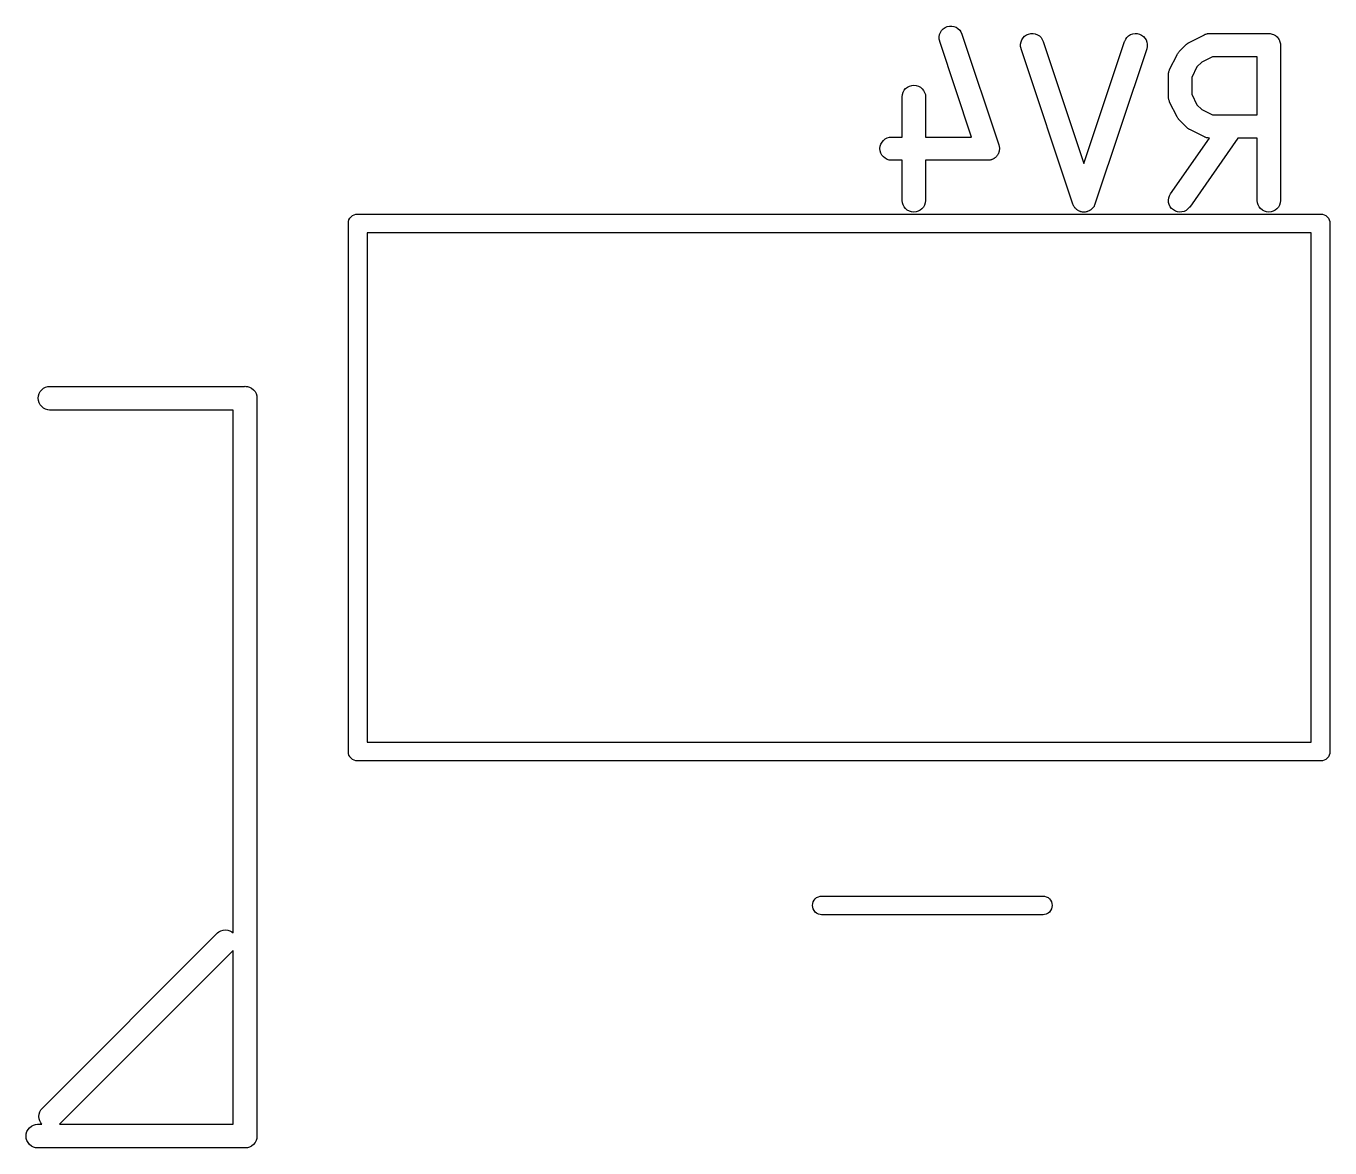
# Model space of a CAD drawing. Extents: x 60.5 to 142.6, y -115.4 to -60.2.
# Drawn here: x 99.16 to 107.56, y -101.15 to -93.93 of the extents above; entities that cross this region are included whole.
import ezdxf

# ---------------------------------------------------------------- set-up
doc = ezdxf.new("R2010")
doc.units = 0
doc.layers.add('BLACK', color=7, linetype='CONTINUOUS')

msp = doc.modelspace()

# ---------------------------------------------------------------- linework, layer by layer
at = {"layer": 'BLACK', "linetype": 'CONTINUOUS'}
for p, q in [((105.07, -93.9477), (105.082, -93.9393)), ((105.082, -93.9393), (105.096, -93.9334)), ((105.096, -93.9334), (105.11, -93.9303)), ((105.11, -93.9303), (105.125, -93.93)), ((105.125, -93.93), (105.139, -93.9325)), ((105.139, -93.9325), (105.153, -93.9378)), ((105.153, -93.9378), (105.165, -93.9456)), ((105.044, -93.9985), (105.047, -93.9841)), ((105.045, -94.0132), (105.044, -93.9985)), ((105.048, -94.0275), (105.045, -94.0132)), ((105.047, -93.9841), (105.052, -93.9705)), ((105.052, -93.9705), (105.06, -93.9582)), ((105.06, -93.9582), (105.07, -93.9477)), ((105.165, -93.9456), (105.176, -93.9557)), ((105.176, -93.9557), (105.184, -93.9677)), ((105.184, -93.9677), (105.19, -93.981)), ((105.19, -93.981), (105.428, -94.6953)), ((105.571, -94.0318), (105.576, -94.0181)), ((105.576, -94.0181), (105.584, -94.0058)), ((105.584, -94.0058), (105.594, -93.9953)), ((105.594, -93.9953), (105.606, -93.9869)), ((105.606, -93.9869), (105.62, -93.9811)), ((105.62, -93.9811), (105.634, -93.9779)), ((105.634, -93.9779), (105.649, -93.9776)), ((105.649, -93.9776), (105.663, -93.9801)), ((105.663, -93.9801), (105.677, -93.9854)), ((105.677, -93.9854), (105.689, -93.9933)), ((105.689, -93.9933), (105.7, -94.0033)), ((105.7, -94.0033), (105.708, -94.0153)), ((105.708, -94.0153), (105.714, -94.0287)), ((106.239, -94.0277), (106.245, -94.0144)), ((106.245, -94.0144), (106.253, -94.0026)), ((106.253, -94.0026), (106.264, -93.9926)), ((106.264, -93.9926), (106.277, -93.985)), ((106.277, -93.985), (106.29, -93.9799)), ((106.29, -93.9799), (106.305, -93.9775)), ((106.305, -93.9775), (106.319, -93.978)), ((106.319, -93.978), (106.334, -93.9814)), ((106.334, -93.9814), (106.347, -93.9875)), ((106.347, -93.9875), (106.359, -93.996)), ((106.359, -93.996), (106.369, -94.0067)), ((106.369, -94.0067), (106.377, -94.0191)), ((106.377, -94.0191), (106.382, -94.0328)), ((106.657, -94.0329), (106.752, -93.9853)), ((106.752, -93.9853), (106.753, -93.9848)), ((106.753, -93.9848), (106.755, -93.9841)), ((106.755, -93.9841), (106.757, -93.983)), ((106.757, -93.983), (106.762, -93.9816)), ((106.762, -93.9816), (106.767, -93.9798)), ((106.767, -93.9798), (106.769, -93.9794)), ((106.769, -93.9794), (106.771, -93.9788)), ((106.771, -93.9788), (106.776, -93.9783)), ((106.776, -93.9783), (106.781, -93.9775)), ((106.781, -93.9775), (106.784, -93.9776)), ((106.784, -93.9776), (106.786, -93.9774)), ((106.786, -93.9774), (107.167, -93.9774)), ((107.167, -93.9774), (107.167, -93.9774)), ((107.167, -93.9774), (107.167, -93.9774)), ((107.167, -93.9774), (107.168, -93.9774)), ((107.167, -93.9774), (107.167, -93.9774)), ((107.168, -93.9774), (107.175, -93.9782)), ((107.175, -93.9782), (107.182, -93.9789)), ((107.182, -93.9789), (107.182, -93.979)), ((107.182, -93.979), (107.182, -93.979)), ((107.182, -93.979), (107.189, -93.9811)), ((107.189, -93.9811), (107.196, -93.9832)), ((107.196, -93.9832), (107.196, -93.9834)), ((107.196, -93.9834), (107.196, -93.9834)), ((107.196, -93.9834), (107.202, -93.9869)), ((107.202, -93.9869), (107.209, -93.9902)), ((107.209, -93.9902), (107.209, -93.9904)), ((107.209, -93.9904), (107.209, -93.9905)), ((107.209, -93.9905), (107.214, -93.995)), ((107.214, -93.995), (107.22, -93.9995)), ((107.22, -93.9995), (107.22, -93.9997)), ((107.22, -93.9997), (107.22, -93.9999)), ((107.22, -93.9999), (107.225, -94.0054)), ((107.225, -94.0054), (107.229, -94.0109)), ((107.229, -94.0109), (107.229, -94.0111)), ((107.229, -94.0111), (107.229, -94.0113)), ((107.229, -94.0113), (107.233, -94.0175)), ((107.233, -94.0175), (107.236, -94.0238)), ((107.236, -94.0238), (107.236, -94.0241)), ((107.236, -94.0241), (107.236, -94.0243)), ((107.236, -94.0243), (107.238, -94.0311)), ((105.048, -94.0285), (105.048, -94.0275)), ((105.253, -94.644), (105.048, -94.0285)), ((105.568, -94.0461), (105.571, -94.0318)), ((105.568, -94.0608), (105.568, -94.0461)), ((105.571, -94.0751), (105.568, -94.0608)), ((105.572, -94.0761), (105.571, -94.0751)), ((105.905, -95.0761), (105.572, -94.0761)), ((105.714, -94.0287), (105.976, -94.8152)), ((105.976, -94.8152), (106.238, -94.0287)), ((106.381, -94.0761), (106.047, -95.0761)), ((106.238, -94.0287), (106.239, -94.0277)), ((106.384, -94.0618), (106.381, -94.0761)), ((106.382, -94.0328), (106.384, -94.0472)), ((106.384, -94.0472), (106.384, -94.0618)), ((106.576, -94.1131), (106.579, -94.1096)), ((106.579, -94.1096), (106.581, -94.1059)), ((106.581, -94.1059), (106.583, -94.1035)), ((106.583, -94.1035), (106.584, -94.1009)), ((106.584, -94.1009), (106.587, -94.0978)), ((106.587, -94.0978), (106.59, -94.0946)), ((106.59, -94.0946), (106.637, -94.047)), ((106.637, -94.047), (106.638, -94.0462)), ((106.638, -94.0462), (106.641, -94.0436)), ((106.641, -94.0436), (106.645, -94.0407)), ((106.645, -94.0407), (106.647, -94.039)), ((106.647, -94.039), (106.65, -94.0371)), ((106.65, -94.0371), (106.653, -94.0352)), ((106.653, -94.0352), (106.657, -94.0329)), ((107.238, -94.0311), (107.24, -94.0378)), ((107.24, -94.0378), (107.24, -94.0381)), ((107.24, -94.0381), (107.24, -94.0383)), ((107.24, -94.0383), (107.241, -94.0453)), ((107.241, -94.0453), (107.242, -94.0524)), ((107.242, -94.0524), (107.242, -95.0524)), ((106.528, -94.2093), (106.576, -94.1141)), ((106.576, -94.1141), (106.576, -94.1131)), ((106.704, -94.192), (106.67, -94.2606)), ((106.735, -94.1616), (106.704, -94.192)), ((106.803, -94.1274), (106.735, -94.1616)), ((107.092, -94.1274), (106.803, -94.1274)), ((107.092, -94.5012), (107.092, -94.1274)), ((106.52, -94.2374), (106.521, -94.2324)), ((106.52, -94.2396), (106.52, -94.2374)), ((106.52, -94.2418), (106.52, -94.2396)), ((106.52, -94.2429), (106.52, -94.2418)), ((106.52, -94.3857), (106.52, -94.2429)), ((106.521, -94.2324), (106.522, -94.2273)), ((106.522, -94.2273), (106.523, -94.2252)), ((106.523, -94.223), (106.525, -94.2182)), ((106.523, -94.2252), (106.523, -94.223)), ((106.525, -94.2182), (106.526, -94.2133)), ((106.526, -94.2133), (106.527, -94.2114)), ((106.527, -94.2114), (106.528, -94.2093)), ((106.67, -94.2606), (106.67, -94.368)), ((104.808, -94.3701), (104.812, -94.3562)), ((104.812, -94.3562), (104.819, -94.3433)), ((104.819, -94.3433), (104.828, -94.3321)), ((104.828, -94.3321), (104.84, -94.323)), ((104.84, -94.323), (104.853, -94.3162)), ((104.853, -94.3162), (104.867, -94.312)), ((104.867, -94.312), (104.881, -94.3107)), ((104.881, -94.3107), (104.896, -94.3122)), ((104.896, -94.3122), (104.91, -94.3166)), ((104.91, -94.3166), (104.923, -94.3235)), ((104.923, -94.3235), (104.934, -94.3329)), ((104.934, -94.3329), (104.943, -94.3442)), ((104.943, -94.3442), (104.95, -94.3571)), ((104.95, -94.3571), (104.955, -94.3711)), ((104.806, -94.3847), (104.808, -94.3701)), ((104.806, -94.3857), (104.806, -94.3847)), ((104.806, -94.644), (104.806, -94.3857)), ((104.955, -94.3711), (104.956, -94.3857)), ((104.956, -94.3857), (104.956, -94.644)), ((106.52, -94.3879), (106.52, -94.3857)), ((106.52, -94.3901), (106.52, -94.3879)), ((106.521, -94.3952), (106.52, -94.3901)), ((106.522, -94.4003), (106.521, -94.3952)), ((106.522, -94.4024), (106.522, -94.4003)), ((106.523, -94.4046), (106.522, -94.4024)), ((106.524, -94.4094), (106.523, -94.4046)), ((106.526, -94.4143), (106.524, -94.4094)), ((106.527, -94.4162), (106.526, -94.4143)), ((106.528, -94.4183), (106.527, -94.4162)), ((106.528, -94.4193), (106.528, -94.4183)), ((106.576, -94.5145), (106.528, -94.4193)), ((106.67, -94.368), (106.704, -94.4365)), ((106.704, -94.4365), (106.735, -94.4669)), ((106.578, -94.5181), (106.576, -94.5145)), ((106.58, -94.5218), (106.578, -94.5181)), ((106.582, -94.5242), (106.58, -94.5218)), ((106.584, -94.5269), (106.582, -94.5242)), ((106.586, -94.5299), (106.584, -94.5269)), ((106.589, -94.5332), (106.586, -94.5299)), ((106.735, -94.4669), (106.803, -94.5012)), ((106.803, -94.5012), (107.092, -94.5012)), ((106.59, -94.534), (106.589, -94.5332)), ((106.637, -94.5816), (106.59, -94.534)), ((106.641, -94.5843), (106.637, -94.5816)), ((106.644, -94.5872), (106.641, -94.5843)), ((106.646, -94.5889), (106.644, -94.5872)), ((106.649, -94.5909), (106.646, -94.5889)), ((106.652, -94.5929), (106.649, -94.5909)), ((106.656, -94.5952), (106.652, -94.5929)), ((106.657, -94.5957), (106.656, -94.5952)), ((106.752, -94.6433), (106.657, -94.5957)), ((104.665, -94.704), (104.669, -94.69)), ((104.669, -94.69), (104.676, -94.6771)), ((104.676, -94.6771), (104.685, -94.6658)), ((104.685, -94.6658), (104.697, -94.6566)), ((104.697, -94.6566), (104.71, -94.6497)), ((104.71, -94.6497), (104.724, -94.6455)), ((104.724, -94.6455), (104.738, -94.644)), ((104.738, -94.644), (104.806, -94.644)), ((104.956, -94.644), (105.253, -94.644)), ((105.428, -94.6953), (105.429, -94.6963)), ((105.429, -94.6963), (105.43, -94.7007)), ((106.534, -95.0094), (106.785, -94.6512)), ((106.968, -94.6512), (106.657, -95.0954)), ((106.754, -94.6441), (106.752, -94.6433)), ((106.756, -94.6451), (106.754, -94.6441)), ((106.761, -94.6467), (106.756, -94.6451)), ((106.766, -94.6485), (106.761, -94.6467)), ((106.768, -94.6489), (106.766, -94.6485)), ((106.77, -94.6496), (106.768, -94.6489)), ((106.775, -94.6501), (106.77, -94.6496)), ((106.78, -94.651), (106.775, -94.6501)), ((106.782, -94.6509), (106.78, -94.651)), ((106.785, -94.6512), (106.782, -94.6509)), ((107.092, -94.6512), (106.968, -94.6512)), ((107.092, -95.0524), (107.092, -94.6512)), ((104.663, -94.7185), (104.665, -94.704)), ((104.664, -94.7331), (104.663, -94.7185)), ((104.669, -94.7471), (104.664, -94.7331)), ((104.675, -94.7601), (104.669, -94.7471)), ((104.685, -94.7715), (104.675, -94.7601)), ((104.696, -94.7809), (104.685, -94.7715)), ((104.709, -94.788), (104.696, -94.7809)), ((105.399, -94.7815), (105.396, -94.7829)), ((105.402, -94.7787), (105.399, -94.7815)), ((105.406, -94.7761), (105.402, -94.7787)), ((105.408, -94.7741), (105.406, -94.7761)), ((105.41, -94.7723), (105.408, -94.7741)), ((105.413, -94.7688), (105.41, -94.7723)), ((105.416, -94.7656), (105.413, -94.7688)), ((105.417, -94.7632), (105.416, -94.7656)), ((105.419, -94.761), (105.417, -94.7632)), ((105.421, -94.757), (105.419, -94.761)), ((105.424, -94.7533), (105.421, -94.757)), ((105.425, -94.7506), (105.424, -94.7533)), ((105.426, -94.7481), (105.425, -94.7506)), ((105.428, -94.7438), (105.426, -94.7481)), ((105.429, -94.7397), (105.428, -94.7438)), ((105.43, -94.7369), (105.429, -94.7397)), ((105.43, -94.7007), (105.431, -94.705)), ((105.431, -94.7341), (105.43, -94.7369)), ((105.431, -94.705), (105.431, -94.7078)), ((105.431, -94.7078), (105.432, -94.7106)), ((105.432, -94.7253), (105.431, -94.7297)), ((105.431, -94.7297), (105.431, -94.7341)), ((105.432, -94.7106), (105.432, -94.7151)), ((105.432, -94.7151), (105.432, -94.7196)), ((105.432, -94.7196), (105.432, -94.7224)), ((105.432, -94.7224), (105.432, -94.7253)), ((104.723, -94.7924), (104.709, -94.788)), ((104.737, -94.794), (104.723, -94.7924)), ((104.738, -94.794), (104.737, -94.794)), ((104.806, -94.794), (104.738, -94.794)), ((104.806, -95.0524), (104.806, -94.794)), ((105.357, -94.794), (104.956, -94.794)), ((104.956, -94.794), (104.956, -95.0524)), ((105.362, -94.7936), (105.357, -94.794)), ((105.366, -94.7935), (105.362, -94.7936)), ((105.369, -94.7929), (105.366, -94.7935)), ((105.372, -94.7926), (105.369, -94.7929)), ((105.376, -94.7913), (105.372, -94.7926)), ((105.38, -94.7904), (105.376, -94.7913)), ((105.383, -94.7892), (105.38, -94.7904)), ((105.386, -94.7884), (105.383, -94.7892)), ((105.39, -94.7863), (105.386, -94.7884)), ((105.394, -94.7845), (105.39, -94.7863)), ((105.396, -94.7829), (105.394, -94.7845)), ((106.522, -95.036), (106.527, -95.0221)), ((106.527, -95.0221), (106.534, -95.0094)), ((104.807, -95.0669), (104.806, -95.0524)), ((104.812, -95.081), (104.807, -95.0669)), ((104.818, -95.0939), (104.812, -95.081)), ((104.828, -95.1052), (104.818, -95.0939)), ((104.839, -95.1146), (104.828, -95.1052)), ((104.852, -95.1215), (104.839, -95.1146)), ((104.922, -95.1151), (104.909, -95.1219)), ((104.933, -95.106), (104.922, -95.1151)), ((104.943, -95.0948), (104.933, -95.106)), ((104.95, -95.0819), (104.943, -95.0948)), ((104.954, -95.068), (104.95, -95.0819)), ((104.956, -95.0534), (104.954, -95.068)), ((104.956, -95.0524), (104.956, -95.0534)), ((105.907, -95.0808), (105.905, -95.0761)), ((105.909, -95.0857), (105.907, -95.0808)), ((105.91, -95.0875), (105.909, -95.0857)), ((105.911, -95.0895), (105.91, -95.0875)), ((105.914, -95.0937), (105.911, -95.0895)), ((105.917, -95.0981), (105.914, -95.0937)), ((105.918, -95.0997), (105.917, -95.0981)), ((105.919, -95.1014), (105.918, -95.0997)), ((105.923, -95.105), (105.919, -95.1014)), ((105.927, -95.1088), (105.923, -95.105)), ((105.929, -95.11), (105.927, -95.1088)), ((105.93, -95.1115), (105.929, -95.11)), ((105.934, -95.1143), (105.93, -95.1115)), ((105.939, -95.1173), (105.934, -95.1143)), ((105.941, -95.1182), (105.939, -95.1173)), ((106.017, -95.1149), (106.013, -95.1178)), ((106.021, -95.1121), (106.017, -95.1149)), ((106.023, -95.1107), (106.021, -95.1121)), ((106.025, -95.1095), (106.023, -95.1107)), ((106.028, -95.1057), (106.025, -95.1095)), ((106.032, -95.1022), (106.028, -95.1057)), ((106.034, -95.1005), (106.032, -95.1022)), ((106.035, -95.0989), (106.034, -95.1005)), ((106.038, -95.0946), (106.035, -95.0989)), ((106.041, -95.0904), (106.038, -95.0946)), ((106.042, -95.0884), (106.041, -95.0904)), ((106.043, -95.0866), (106.042, -95.0884)), ((106.045, -95.0818), (106.043, -95.0866)), ((106.047, -95.0771), (106.045, -95.0818)), ((106.047, -95.0761), (106.047, -95.0771)), ((106.52, -95.0506), (106.522, -95.036)), ((106.521, -95.0652), (106.52, -95.0506)), ((106.525, -95.0793), (106.521, -95.0652)), ((106.532, -95.0924), (106.525, -95.0793)), ((106.541, -95.1039), (106.532, -95.0924)), ((106.552, -95.1135), (106.541, -95.1039)), ((106.565, -95.1208), (106.552, -95.1135)), ((106.635, -95.1161), (106.622, -95.1226)), ((106.646, -95.1072), (106.635, -95.1161)), ((106.656, -95.0962), (106.646, -95.1072)), ((106.657, -95.0954), (106.656, -95.0962)), ((107.093, -95.0669), (107.092, -95.0524)), ((107.097, -95.081), (107.093, -95.0669)), ((107.104, -95.0939), (107.097, -95.081)), ((107.113, -95.1052), (107.104, -95.0939)), ((107.125, -95.1146), (107.113, -95.1052)), ((107.138, -95.1215), (107.125, -95.1146)), ((107.208, -95.1151), (107.195, -95.1219)), ((107.219, -95.106), (107.208, -95.1151)), ((107.229, -95.0948), (107.219, -95.106)), ((107.236, -95.0819), (107.229, -95.0948)), ((107.24, -95.068), (107.236, -95.0819)), ((107.242, -95.0534), (107.24, -95.068)), ((107.242, -95.0524), (107.242, -95.0534)), ((101.24, -95.2), (101.241, -95.1882)), ((101.24, -95.203), (101.24, -95.2)), ((101.241, -95.1882), (101.244, -95.1769)), ((101.244, -95.1769), (101.25, -95.1665)), ((101.25, -95.1665), (101.257, -95.1574)), ((101.257, -95.1574), (101.267, -95.1499)), ((101.267, -95.1499), (101.277, -95.1443)), ((101.277, -95.1443), (101.288, -95.1409)), ((101.288, -95.1409), (101.297, -95.14)), ((101.297, -95.14), (101.3, -95.1397)), ((101.297, -95.14), (101.297, -95.14)), ((101.3, -95.1397), (101.303, -95.14)), ((101.303, -95.14), (107.497, -95.14)), ((104.866, -95.1258), (104.852, -95.1215)), ((104.88, -95.1274), (104.866, -95.1258)), ((104.895, -95.1261), (104.88, -95.1274)), ((104.909, -95.1219), (104.895, -95.1261)), ((105.942, -95.1193), (105.941, -95.1182)), ((105.947, -95.1212), (105.942, -95.1193)), ((105.952, -95.1234), (105.947, -95.1212)), ((105.954, -95.1239), (105.952, -95.1234)), ((105.956, -95.1246), (105.954, -95.1239)), ((105.961, -95.1255), (105.956, -95.1246)), ((105.966, -95.1267), (105.961, -95.1255)), ((105.968, -95.1268), (105.966, -95.1267)), ((105.97, -95.1272), (105.968, -95.1268)), ((105.976, -95.127), (105.97, -95.1272)), ((105.981, -95.1272), (105.976, -95.127)), ((105.983, -95.1269), (105.981, -95.1272)), ((105.985, -95.1268), (105.983, -95.1269)), ((105.99, -95.1257), (105.985, -95.1268)), ((105.995, -95.1249), (105.99, -95.1257)), ((105.997, -95.1242), (105.995, -95.1249)), ((105.999, -95.1237), (105.997, -95.1242)), ((106.004, -95.1216), (105.999, -95.1237)), ((106.009, -95.1198), (106.004, -95.1216)), ((106.011, -95.1187), (106.009, -95.1198)), ((106.013, -95.1178), (106.011, -95.1187)), ((106.578, -95.1255), (106.565, -95.1208)), ((106.593, -95.1273), (106.578, -95.1255)), ((106.607, -95.1264), (106.593, -95.1273)), ((106.622, -95.1226), (106.607, -95.1264)), ((107.152, -95.1258), (107.138, -95.1215)), ((107.166, -95.1274), (107.152, -95.1258)), ((107.181, -95.1261), (107.166, -95.1274)), ((107.195, -95.1219), (107.181, -95.1261)), ((107.497, -95.14), (107.5, -95.1397)), ((107.5, -95.1397), (107.503, -95.14)), ((107.503, -95.14), (107.503, -95.14)), ((107.503, -95.14), (107.512, -95.1409)), ((107.512, -95.1409), (107.523, -95.1443)), ((107.523, -95.1443), (107.533, -95.1499)), ((107.533, -95.1499), (107.543, -95.1574)), ((107.543, -95.1574), (107.55, -95.1665)), ((107.55, -95.1665), (107.556, -95.1769)), ((107.556, -95.1769), (107.559, -95.1882)), ((107.559, -95.1882), (107.56, -95.2)), ((107.56, -95.2), (107.56, -95.2029)), ((101.24, -98.5971), (101.24, -95.203)), ((101.36, -95.26), (101.36, -98.54)), ((107.44, -95.26), (101.36, -95.26)), ((107.44, -98.54), (107.44, -95.26)), ((107.56, -95.2029), (107.56, -98.5971)), ((99.2494, -96.2958), (99.2565, -96.2826)), ((99.2565, -96.2826), (99.266, -96.271)), ((99.266, -96.271), (99.2776, -96.2614)), ((99.2776, -96.2614), (99.2908, -96.2544)), ((99.2908, -96.2544), (99.3052, -96.25)), ((99.3052, -96.25), (99.3164, -96.2489)), ((99.3164, -96.2489), (100.571, -96.2489)), ((100.571, -96.2489), (100.575, -96.2485)), ((100.575, -96.2485), (100.579, -96.2489)), ((100.579, -96.2489), (100.59, -96.25)), ((100.59, -96.25), (100.604, -96.2544)), ((100.604, -96.2544), (100.617, -96.2614)), ((100.617, -96.2614), (100.629, -96.271)), ((100.629, -96.271), (100.639, -96.2826)), ((100.639, -96.2826), (100.646, -96.2958)), ((99.2436, -96.3251), (99.245, -96.3102)), ((99.245, -96.34), (99.2436, -96.3251)), ((99.245, -96.3102), (99.2494, -96.2958)), ((99.2494, -96.3544), (99.245, -96.34)), ((99.2565, -96.3676), (99.2494, -96.3544)), ((99.266, -96.3792), (99.2565, -96.3676)), ((100.646, -96.2958), (100.65, -96.3102)), ((100.65, -96.3102), (100.651, -96.3251)), ((100.651, -96.3251), (100.651, -96.3288)), ((100.651, -96.3288), (100.651, -101.071)), ((99.2776, -96.3888), (99.266, -96.3792)), ((99.2908, -96.3958), (99.2776, -96.3888)), ((99.3052, -96.4002), (99.2908, -96.3958)), ((99.3164, -96.4013), (99.3052, -96.4002)), ((100.499, -96.4013), (99.3164, -96.4013)), ((100.499, -99.7671), (100.499, -96.4013)), ((101.36, -98.54), (107.44, -98.54)), ((101.24, -98.6), (101.24, -98.5971)), ((101.241, -98.6118), (101.24, -98.6)), ((101.244, -98.6231), (101.241, -98.6118)), ((101.249, -98.6311), (101.244, -98.6231)), ((101.25, -98.6335), (101.249, -98.6311)), ((101.257, -98.6426), (101.25, -98.6335)), ((101.267, -98.6501), (101.257, -98.6426)), ((107.543, -98.6426), (107.533, -98.6501)), ((107.55, -98.6335), (107.543, -98.6426)), ((107.556, -98.6231), (107.55, -98.6335)), ((107.559, -98.6118), (107.556, -98.6231)), ((107.56, -98.6029), (107.559, -98.6118)), ((107.56, -98.5971), (107.56, -98.6)), ((107.56, -98.6), (107.56, -98.6029)), ((107.56, -98.6029), (107.56, -98.6029)), ((101.277, -98.6557), (101.267, -98.6501)), ((101.288, -98.6591), (101.277, -98.6557)), ((101.3, -98.6603), (101.288, -98.6591)), ((101.303, -98.66), (101.3, -98.6603)), ((107.497, -98.66), (101.303, -98.66)), ((107.5, -98.6603), (107.497, -98.66)), ((107.512, -98.6591), (107.5, -98.6603)), ((107.523, -98.6557), (107.512, -98.6591)), ((107.533, -98.6501), (107.523, -98.6557)), ((104.23, -99.5782), (104.233, -99.5669)), ((104.233, -99.5669), (104.239, -99.5565)), ((104.239, -99.5565), (104.246, -99.5474)), ((104.246, -99.5474), (104.255, -99.5399)), ((104.255, -99.5399), (104.266, -99.5343)), ((104.266, -99.5343), (104.277, -99.5309)), ((104.277, -99.5309), (104.286, -99.53)), ((104.286, -99.53), (105.714, -99.53)), ((105.714, -99.53), (105.723, -99.5309)), ((105.723, -99.5309), (105.734, -99.5343)), ((105.734, -99.5343), (105.745, -99.5399)), ((105.745, -99.5399), (105.754, -99.5474)), ((105.754, -99.5474), (105.761, -99.5565)), ((105.761, -99.5565), (105.767, -99.5669)), ((105.767, -99.5669), (105.77, -99.5782)), ((104.228, -99.59), (104.23, -99.5782)), ((104.23, -99.6018), (104.228, -99.59)), ((104.233, -99.6131), (104.23, -99.6018)), ((104.239, -99.6235), (104.233, -99.6131)), ((104.246, -99.6326), (104.239, -99.6235)), ((104.255, -99.6401), (104.246, -99.6326)), ((104.266, -99.6457), (104.255, -99.6401)), ((104.277, -99.6491), (104.266, -99.6457)), ((104.286, -99.65), (104.277, -99.6491)), ((105.714, -99.65), (104.286, -99.65)), ((105.723, -99.6491), (105.714, -99.65)), ((105.734, -99.6457), (105.723, -99.6491)), ((105.745, -99.6401), (105.734, -99.6457)), ((105.754, -99.6326), (105.745, -99.6401)), ((105.761, -99.6235), (105.754, -99.6326)), ((105.767, -99.6131), (105.761, -99.6235)), ((105.77, -99.6018), (105.767, -99.6131)), ((105.77, -99.5782), (105.772, -99.59)), ((105.772, -99.59), (105.77, -99.6018)), ((99.2674, -100.897), (100.397, -99.7674)), ((100.397, -99.7674), (100.405, -99.7603)), ((100.405, -99.7603), (100.419, -99.7532)), ((100.419, -99.7532), (100.433, -99.7489)), ((100.433, -99.7489), (100.448, -99.7474)), ((100.448, -99.7474), (100.463, -99.7489)), ((100.463, -99.7489), (100.477, -99.7532)), ((100.477, -99.7532), (100.49, -99.7603)), ((100.49, -99.7603), (100.499, -99.7671)), ((100.499, -99.8809), (99.3809, -100.999)), ((100.499, -100.999), (100.499, -99.8809)), ((99.2532, -100.919), (99.2603, -100.905)), ((99.2603, -100.905), (99.2674, -100.897)), ((99.2474, -100.948), (99.2489, -100.933)), ((99.2489, -100.963), (99.2474, -100.948)), ((99.2489, -100.933), (99.2532, -100.919)), ((99.2532, -100.977), (99.2489, -100.963)), ((99.2603, -100.99), (99.2532, -100.977)), ((99.2671, -100.999), (99.2603, -100.99)), ((99.1648, -101.075), (99.1663, -101.06)), ((99.1663, -101.09), (99.1648, -101.075)), ((99.1663, -101.06), (99.1707, -101.046)), ((99.1707, -101.046), (99.1777, -101.032)), ((99.1777, -101.032), (99.1873, -101.021)), ((99.1873, -101.021), (99.1989, -101.011)), ((99.1989, -101.011), (99.2121, -101.004)), ((99.2121, -101.004), (99.2265, -101)), ((99.2265, -101), (99.2377, -100.999)), ((99.2377, -100.999), (99.2671, -100.999)), ((99.3809, -100.999), (100.499, -100.999)), ((100.651, -101.075), (100.65, -101.09)), ((100.651, -101.071), (100.651, -101.075)), ((99.1707, -101.104), (99.1663, -101.09)), ((99.1777, -101.117), (99.1707, -101.104)), ((99.1873, -101.129), (99.1777, -101.117)), ((99.1989, -101.139), (99.1873, -101.129)), ((99.2121, -101.146), (99.1989, -101.139)), ((99.2265, -101.15), (99.2121, -101.146)), ((99.2377, -101.151), (99.2265, -101.15)), ((100.571, -101.151), (99.2377, -101.151)), ((100.575, -101.151), (100.571, -101.151)), ((100.579, -101.151), (100.575, -101.151)), ((100.59, -101.15), (100.579, -101.151)), ((100.604, -101.146), (100.59, -101.15)), ((100.617, -101.139), (100.604, -101.146)), ((100.629, -101.129), (100.617, -101.139)), ((100.639, -101.117), (100.629, -101.129)), ((100.646, -101.104), (100.639, -101.117)), ((100.65, -101.09), (100.646, -101.104))]:
    msp.add_line(p, q, dxfattribs=at)

doc.saveas('drawing.dxf')
